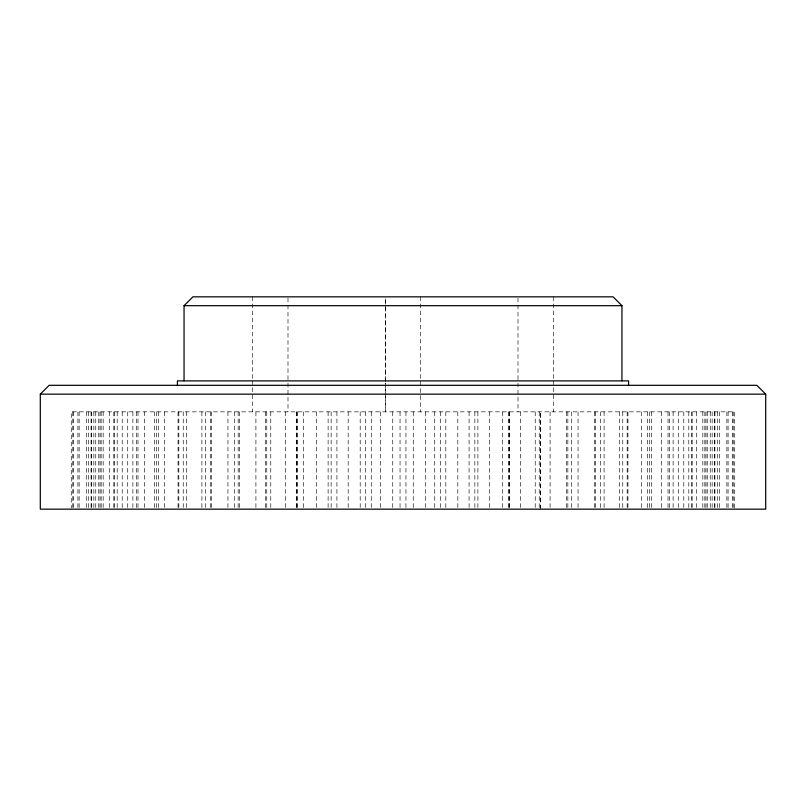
<?xml version="1.0" encoding="UTF-8"?>
<svg xmlns="http://www.w3.org/2000/svg" width="806" height="806" viewBox="0 0 806 806"><rect width="100%" height="100%" fill="white"/><g stroke="black" fill="none" stroke-linecap="round" stroke-linejoin="round"><path stroke-width="0.6" stroke-dasharray="4.03 3.02" d="M734.729 507.911L734.729 411.846L71.271 411.846L71.271 507.911M733.218 411.846L733.218 507.911M732.594 411.846L732.594 507.911M728.09 411.846L728.09 507.911M726.861 411.846L726.861 507.911M719.405 411.846L719.405 507.911M717.572 411.846L717.572 507.911M714.932 411.846L714.932 507.911M714.297 411.846L714.297 507.911M712.151 411.846L712.151 507.911M710.247 411.846L710.247 507.911M707.245 411.846L707.245 507.911M705.985 411.846L705.985 507.911M704.847 411.846L704.847 507.911M702.832 411.846L702.832 507.911M696.495 411.846L696.495 507.911M692.132 411.846L692.132 507.911M691.76 411.846L691.76 507.911M688.808 411.846L688.808 507.911M683.79 411.846L683.79 507.911M678.269 411.846L678.269 507.911M673.111 411.846L673.111 507.911M669.635 411.846L669.635 507.911M668.013 411.846L668.013 507.911M661.383 411.846L661.383 507.911M651.5 411.846L651.5 507.911M649.334 411.846L649.334 507.911M647.54 411.846L647.54 507.911M641.677 411.846L641.677 507.911M627.945 411.846L627.945 507.911M627.169 411.846L627.169 507.911M622.766 411.846L622.766 507.911M619.34 411.846L619.34 507.911M604.097 411.846L604.097 507.911M600.379 411.846L600.379 507.911M595.594 411.846L595.594 507.911M594.647 411.846L594.647 507.911M578.053 411.846L578.053 507.911M571.424 411.846L571.424 507.911M567.847 411.846L567.847 507.911M566.306 411.846L566.306 507.911M553.39 296.84L553.39 379.344M553.39 380.593L553.39 411.846M550.085 411.846L550.085 507.911M540.645 509.16L540.645 411.846L540.625 507.911M539.244 411.846L539.244 507.911M535.224 411.846L535.224 507.911M520.505 411.846L520.505 507.911M518.006 298.089L518.006 381.843M518.006 383.092L518.006 411.846M509.301 411.846L509.301 509.16M509.15 411.846L509.15 507.911M508.324 411.846L508.324 507.911M502.692 411.846L502.692 507.911M489.635 411.846L489.635 507.911M477.887 411.846L477.887 507.911M474.865 411.846L474.865 507.911M469.082 411.846L469.082 507.911M457.818 411.846L457.818 507.911M445.809 411.846L445.809 507.911M440.62 411.846L440.62 507.911M434.736 411.846L434.736 507.911M425.407 411.846L425.407 507.911M420.692 296.84L420.692 411.846M413.256 411.846L413.256 507.911M405.952 411.846L405.952 507.911M400.048 411.846L400.048 507.911M392.744 411.846L392.744 507.911M380.593 411.846L380.593 507.911M371.264 411.846L371.264 507.911M365.38 411.846L365.38 507.911M360.191 411.846L360.191 507.911M348.182 411.846L348.182 507.911M336.918 411.846L336.918 507.911M331.135 411.846L331.135 507.911M328.113 411.846L328.113 507.911M316.365 411.846L316.365 507.911M303.308 411.846L303.308 507.911M297.676 411.846L297.676 507.911M296.85 411.846L296.85 507.911M296.699 411.846L296.699 509.16M287.994 298.089L287.994 381.843M287.994 383.092L287.994 411.846M285.495 411.846L285.495 507.911M270.776 411.846L270.776 507.911M266.756 411.846L266.756 507.911M265.375 411.846L265.355 509.16M255.915 411.846L255.915 507.911M252.61 296.84L252.61 379.344M252.61 380.593L252.61 411.846M239.694 411.846L239.694 507.911M238.153 411.846L238.153 507.911M234.576 411.846L234.576 507.911M227.947 411.846L227.947 507.911M211.353 411.846L211.353 507.911M210.406 411.846L210.406 507.911M205.621 411.846L205.621 507.911M201.903 411.846L201.903 507.911M186.66 411.846L186.66 507.911M183.234 411.846L183.234 507.911M178.831 411.846L178.831 507.911M178.055 411.846L178.055 507.911M164.323 411.846L164.323 507.911M158.46 411.846L158.46 507.911M156.666 411.846L156.666 507.911M154.5 411.846L154.5 507.911M144.617 411.846L144.617 507.911M137.987 411.846L137.987 507.911M136.365 411.846L136.365 507.911M132.889 411.846L132.889 507.911M127.731 411.846L127.731 507.911M122.21 411.846L122.21 507.911M117.192 411.846L117.192 507.911M114.24 411.846L114.24 507.911M113.868 411.846L113.868 507.911M109.505 411.846L109.505 507.911M103.168 411.846L103.168 507.911M101.153 411.846L101.153 507.911M100.015 411.846L100.015 507.911M98.755 411.846L98.755 507.911M95.753 411.846L95.753 507.911M93.849 411.846L93.849 507.911M91.703 411.846L91.703 507.911M91.068 411.846L91.068 507.911M88.428 411.846L88.428 507.911M86.595 411.846L86.595 507.911M79.139 411.846L79.139 507.911M77.91 411.846L77.91 507.911M73.406 411.846L73.406 507.911M72.782 411.846L72.782 507.911M385.308 381.843L385.308 298.089L385.308 381.843M385.308 411.846L385.308 383.092L385.308 411.846"/><path stroke-width="1.21" d="M40.3 394.154L49.146 385.308L756.854 385.308L765.7 394.154L765.7 509.16L40.3 509.16L40.3 394.154L765.7 394.154M184.05 380.885L184.05 305.686L192.896 296.84L613.104 296.84L621.95 305.686L621.95 380.885M184.05 305.686L621.95 305.686M628.579 385.308L628.579 380.885L177.421 380.885L177.421 385.308"/></g></svg>
